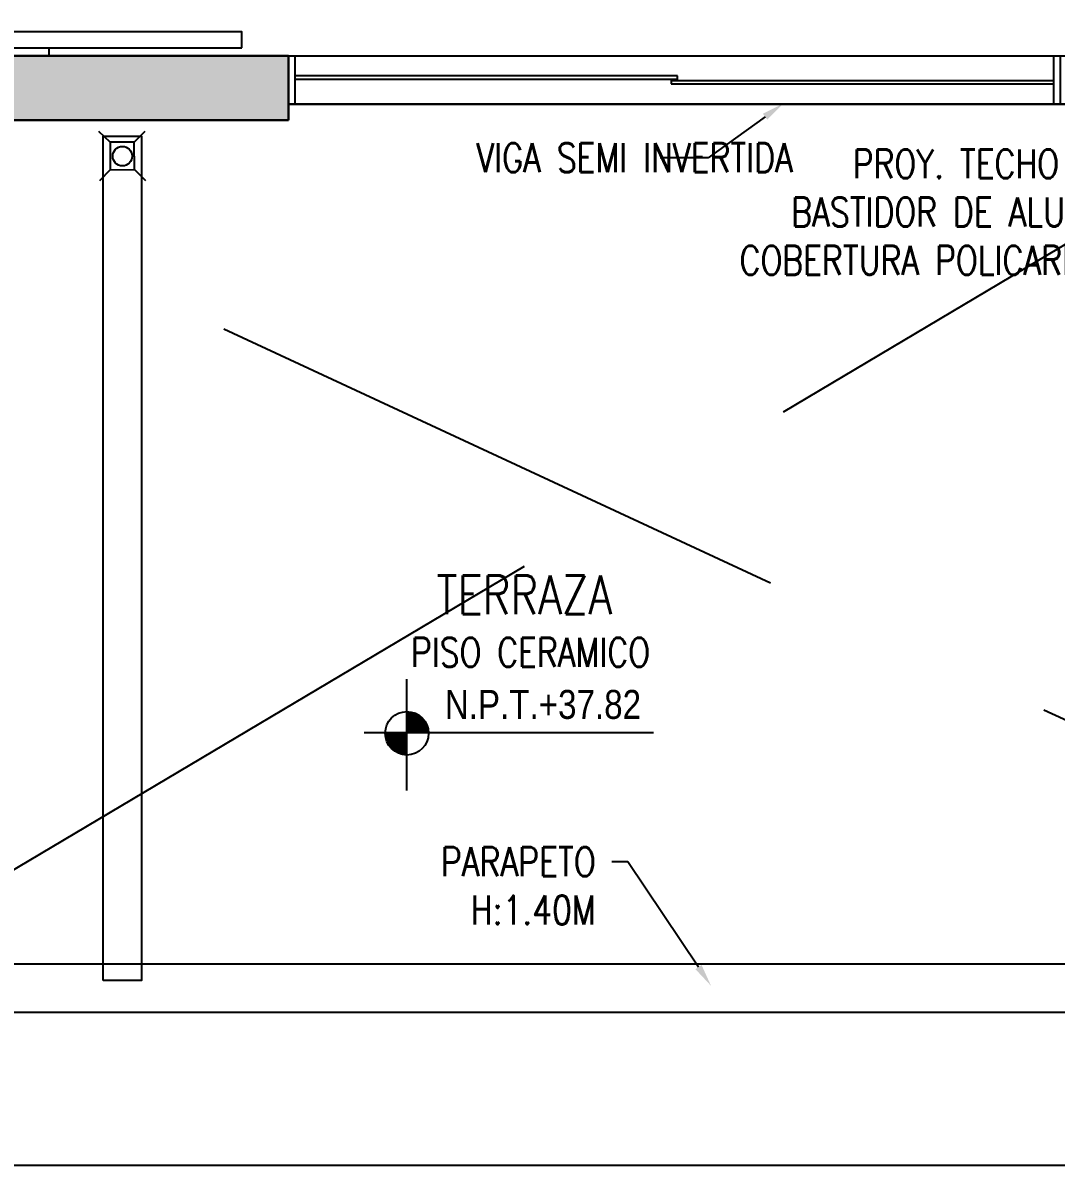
# Model space of a CAD drawing. Header units: millimetres. Extents: x 98 to 155, y -181 to 127.
# Drawn here: x 107.116 to 110.33, y -128.522 to -124.969 of the extents above; entities that cross this region are included whole.
import ezdxf
from ezdxf import colors
from ezdxf.entities.mleader import LeaderData, LeaderLine
from ezdxf.enums import TextEntityAlignment as Align
from ezdxf.math import Vec2, Vec3

# ---------------------------------------------------------------- set-up
doc = ezdxf.new("R2010")
doc.units = ezdxf.units.MM
doc.header["$LTSCALE"] = 15
doc.set_wipeout_variables(frame=1)
doc.linetypes.add('HIDDEN2', pattern=[0.1875, 0.125, -0.0625])
doc.linetypes.add('X-REF_DP_Arquitectura$0$HIDDEN', pattern=[0.375, 0.25, -0.125])
doc.layers.get('0').update_dxf_attribs({"color": 250})
for name, color, linetype in [('A-EST VIGAS', 250, 'HIDDEN2'), ('A-LINEAS', 250, 'Continuous'), ('A-MOBILIARIO', 250, 'Continuous'), ('A-MURO BAJO', 250, 'Continuous'), ('A-NIVELES-NPT', 252, 'Continuous'), ('A-PROYECCIONES INT.', 250, 'HIDDEN2'), ('A-TEXTO-ACABADO PISO', 250, 'Continuous'), ('A_30_DispositivosSanit', 250, 'Continuous'), ('A_30_Equipamiento', 250, 'Continuous'), ('A_50_TextoAmbiente', 252, 'Continuous'), ('A_50_TextoIndicaciones', 250, 'Continuous'), ('A_50_Vigas', 250, 'X-REF_DP_Arquitectura$0$HIDDEN'), ('A_60_HatchEstructuras', 250, 'Continuous'), ('DLP_MOBILIARIO FIJO', 250, 'Continuous')]:
    doc.layers.add(name, color=color, linetype=linetype)
doc.layers.add('A-MUROS', color=252, linetype='Continuous', lineweight=30)
doc.layers.add('A_20_Estructuras', color=250, linetype='Continuous', lineweight=18)
doc.styles.add('R80', font='ARIALN.TTF', dxfattribs={"height": 2.03})
doc.styles.add('ROMANS', font='romans.shx', dxfattribs={"width": 0.8})
doc.styles.add('TXT_COTAS', font='romans.shx', dxfattribs={"width": 0.8})

# ---------------------------------------------------------------- blocks, each defined once
blk = doc.blocks.new('EF-AZ')
at = {"layer": 'A_60_HatchEstructuras'}
h = blk.add_hatch(color=256, dxfattribs=at)
h.dxf.hatch_style = 1
h.paths.add_polyline_path([(3.35, 1.05), (1.75, 1.05), (1.75, 0.85), (3.35, 0.85)])
h.paths.add_polyline_path([(7.35, -2.55), (0.15, -2.55), (0.15, -0.15), (1.9, -0.15), (1.9, 0), (0, 0), (0, -5.25), (1.9, -5.25), (1.9, -5.1), (0.15, -5.1), (0.15, -2.7), (7.35, -2.7)])
h.paths.add_polyline_path([(3.35, -6.1), (1.75, -6.1), (1.75, -6.3), (3.35, -6.3)])
h.paths.add_polyline_path([(7.55, 1.0001), (7.4, 1.0001), (7.4, -1), (5.75, -1), (5.75, -1.6491), (5.9001, -1.6491), (5.9001, -1.15), (7.4, -1.15), (7.4, -4.1), (5.9001, -4.1), (5.9001, -3.6009), (5.75, -3.6009), (5.75, -4.25), (7.4, -4.25), (7.4, -6.2501), (7.55, -6.2501)])
h.paths.add_polyline_path([(16.35, -1.15), (13.85, -1.15), (13.85, 1.0001), (13.65, 1.0001), (13.65, -1.8), (13.85, -1.8), (13.85, -1.3), (16.25, -1.3), (16.25, -2.55), (7.6, -2.55), (7.6, -2.7), (16.25, -2.7), (16.25, -3.95), (13.85, -3.95), (13.85, -3.45), (13.65, -3.45), (13.65, -6.2501), (13.85, -6.2501), (13.85, -4.1), (16.35, -4.1)])
at = {"layer": 'A_20_Estructuras'}
blk.add_lwpolyline([(3.35, -6.1), (1.75, -6.1), (1.75, -6.3), (3.35, -6.3)], close=True, dxfattribs=at)
at = {"layer": 'A_50_Vigas'}
for points in [[(3.35, -6.1), (7.4, -6.1)], [(3.35, -6.25), (7.4, -6.25)]]:
    blk.add_lwpolyline(points, dxfattribs=at)
blk = doc.blocks.new('SIM NIVEL PLANTA')
at = {"linetype": 'Continuous'}
h = blk.add_hatch(dxfattribs=at)
h.set_pattern_fill('_USER', color=256, scale=0.089997, angle=45, style=0, pattern_type=0)
h.set_pattern_definition([(45, (31854.49523, 23864.84028), (-0.06363728001, 0.06363728001), [])])
h.paths.add_polyline_path([(-17.329, 0), (-15.979, 0, 0.409209), (-17.329, 1.327)])
h.paths.add_polyline_path([(-18.679, 0, 0.004279), (-18.679, -0.023, 0.414214), (-17.329, -1.373), (-17.329, 0)])
for p, q in [((-17.329, -3.577), (-17.329, 3.344)), ((-2, 0), (-20, 0))]:
    blk.add_line(p, q)
blk.add_circle((-17.329, -0.023), 1.35, dxfattribs=at)
at = {"style": 'R80'}
blk.add_attdef('N.P.T.+0.00', text='', height=1.8, dxfattribs=at).set_placement((-8.871, 1.774), align=Align.MIDDLE_CENTER)
blk = doc.blocks.new('0-sumidero')
for p, q in [((-0.0421, 0.0382), (-0.0763, 0.0724)), ((0.0435, 0.0382), (0.0777, 0.0724)), ((0.0435, 0.0382), (-0.0421, 0.0382)), ((-0.0421, 0.0382), (-0.0421, -0.0369)), ((0.0435, -0.0369), (0.0435, 0.0382)), ((-0.0421, -0.0369), (-0.0763, -0.0711)), ((-0.0421, -0.0369), (0.0435, -0.0369)), ((0.0435, -0.0369), (0.0777, -0.0711))]:
    blk.add_line(p, q)
blk.add_circle((0, 0), 0.0303)
blk = doc.blocks.new('sum')
at = {"layer": 'A_30_DispositivosSanit', "rotation": 45.00000007321594}
blk.add_blockref('0-sumidero', (0, 0), dxfattribs=at)
blk = doc.blocks.new('ESC2')
at = {"layer": 'A-LINEAS', "const_width": 0.005}
blk.add_lwpolyline([(-1.6618, 1.5974), (-1.7127, 1.45), (-1.6618, 1.3026)], dxfattribs=at)
at = {"layer": 'A-LINEAS', "linetype": 'Continuous'}
for centre in [(-1.5, 1.45), (-1.25, 1.45), (-1, 1.45), (-0.7663, 1.45), (-0.5381, 1.45), (-0.4, 1.2662), (-0.4, 1.05), (-0.4001, 0.8), (-0.4, 0.5839), (-0.5381, 0.4)]:
    blk.add_circle(centre, 0.02, dxfattribs=at)
at = {"layer": 'A-MURO BAJO'}
for p, q in [((-1, 1.85), (-1, 1.05)), ((0, 1.85), (-1, 1.85)), ((0, 0.8), (0, 1.85)), ((-1, 1.05), (0, 1.05))]:
    blk.add_line(p, q, dxfattribs=at)
for points in [[(-1.5, 1.05), (-1.25, 1.05), (-1.25, 1.85), (-1.5, 1.85)], [(-1.25, 1.05), (-1, 1.05), (-1, 1.85), (-1.25, 1.85)], [(-1.5, 0.8), (-1.25, 0.8), (-1.25, 0), (-1.5, 0)], [(-1.25, 0.8), (-1, 0.8), (-1, 0), (-1.25, 0)], [(-1, 0.8), (0, 0.8), (0, 0), (-1, 0)]]:
    blk.add_lwpolyline(points, close=True, dxfattribs=at)
for points in [[(-0.8, 1.05), (-0.7326, 1.85)], [(-0.8, 1.05), (-0.2763, 1.85)], [(-0.8, 1.05), (0, 1.4825)], [(-0.0003, 0.8), (-0.8, 0.8), (-0.8, 1.05)], [(-0.8, 0.8), (-0.7326, 0)], [(-0.8, 0.8), (-0.2763, 0)], [(-0.8, 0.8), (0, 0.3675)]]:
    blk.add_lwpolyline(points, dxfattribs=at)
blk.add_wipeout([(-1.54, 0), (-1.58, 0), (-1.58, 1.13), (-0.72, 1.13), (-0.72, 0.72), (-1.5, 0.72), (-1.5, 0.76), (-0.76, 0.76), (-0.76, 1.09), (-1.54, 1.09), (-1.54, 0.9061)]).dxf.layer = 'A_30_Equipamiento'
at = {"layer": 'A-LINEAS', "linetype": 'Continuous'}
blk.add_lwpolyline([(-1.7127, 1.45), (-0.4, 1.45), (-0.4, 0.4), (-1.5, 0.4)], dxfattribs=at)
for centre in [(-1.25, 0.4), (-1, 0.4), (-0.7663, 0.4)]:
    blk.add_circle(centre, 0.02, dxfattribs=at)
at = {"layer": 'A-MURO BAJO'}
blk.add_line((-1.5, 1.05), (-1.5, 0.8), dxfattribs=at)
at = {"layer": 'A-PROYECCIONES INT.'}
blk.add_line((-1.5, 0.8), (-0.8, 1.05), dxfattribs=at)
blk.add_lwpolyline([(-0.8, 0.8), (-1.5, 1.05)], dxfattribs=at)
at = {"layer": 'A_30_Equipamiento'}
for points in [[(-1.58, 0), (-1.58, 1.13), (-0.72, 1.13), (-0.72, 0.72), (-1.5, 0.72)], [(-1.5, 0.76), (-0.76, 0.76), (-0.76, 1.09), (-1.54, 1.09), (-1.54, 0)]]:
    blk.add_lwpolyline(points, dxfattribs=at)
blk = doc.blocks.new('A$C67C01FD6')
blk.add_line((0.025, 0), (0, 0))
blk.add_lwpolyline([(0.025, 0.6), (0.075, 0.6), (0.075, -0.6), (0.025, -0.6), (0.025, 0.6)])

msp = doc.modelspace()

# ---------------------------------------------------------------- linework, layer by layer
at = {"layer": 'A-EST VIGAS'}
for p, q in [((107.9421, -125.072), (111.9921, -125.072)), ((111.9921, -125.222), (107.9421, -125.222))]:
    msp.add_line(p, q, dxfattribs=at)
at = {"layer": 'A-LINEAS'}
msp.add_lwpolyline([(102.9921, -125.7219), (102.9921, -128.5218), (116.7421, -128.5219), (116.7421, -128.0469)], dxfattribs=at)
at = {"layer": 'A-MURO BAJO'}
for p, q in [((110.3221, -125.2219, 0), (107.9621, -125.222)), ((112.0671, -127.8969), (103.6171, -127.8969)), ((112.0671, -128.0469), (103.4671, -128.0469))]:
    msp.add_line(p, q, dxfattribs=at)
at = {"layer": 'A-MUROS'}
for p, q in [((107.9421, -125.072), (106.3421, -125.072)), ((107.9421, -125.072), (107.9421, -125.2719)), ((107.9421, -125.2719), (106.3421, -125.2719))]:
    msp.add_line(p, q, dxfattribs=at)
at = {"layer": 'A-PROYECCIONES INT.'}
for points in [[(111.0921, -125.222), (106.3421, -128.0469)], [(111.9921, -127.8969), (106.3421, -125.2719)]]:
    msp.add_lwpolyline(points, dxfattribs=at)
at = {"layer": 'A_30_DispositivosSanit', "elevation": 0}
msp.add_lwpolyline([(107.3653, -127.9472), (107.3653, -125.3221), (107.4853, -125.3221), (107.4853, -127.9472)], close=True, dxfattribs=at)
msp.add_lwpolyline([(107.3653, -127.9472), (107.3653, -125.3221), (107.4853, -125.3221), (107.4853, -127.9472)], close=True, dxfattribs=at)
at = {"layer": 'DLP_MOBILIARIO FIJO', "elevation": 0}
for points in [[(107.9421, -125.072), (107.9621, -125.072), (107.9621, -125.222), (107.9421, -125.222)], [(109.1521, -125.1344), (107.9621, -125.1345), (107.9621, -125.1445), (109.1521, -125.1444)], [(109.1321, -125.1594), (110.3221, -125.1594), (110.3221, -125.1494), (109.1321, -125.1494)]]:
    msp.add_lwpolyline(points, close=True, dxfattribs=at)

# ---------------------------------------------------------------- block references
msp.add_blockref('EF-AZ', (104.5921, -118.9722))
at = {"layer": 'A-MOBILIARIO', "xscale": -1, "rotation": 270}
msp.add_blockref('A$C67C01FD6', (107.1971, -125.072), dxfattribs=at)
at = {"layer": 'A-NIVELES-NPT', "xscale": 0.05, "yscale": 0.05, "zscale": 0.05}
msp.add_blockref('SIM NIVEL PLANTA', (109.1769, -127.1777, 0), dxfattribs=at).add_auto_attribs({'N.P.T.+0.00': 'N.P.T.+37.82'})
at = {"layer": 'A_30_DispositivosSanit', "rotation": 45.42145019419677}
msp.add_blockref('sum', (107.4256, -125.384, 0), dxfattribs=at)
msp.add_blockref('sum', (107.4256, -125.384, 0), dxfattribs=at)

# ---------------------------------------------------------------- texts
at = {"layer": 'A-TEXTO-ACABADO PISO', "insert": (108.6947, -126.8818, 0), "char_height": 0.09, "attachment_point": 2, "style": 'ROMANS'}
msp.add_mtext_dynamic_manual_height_columns('PISO CERAMICO', width=1.20225, gutter_width=12.5, heights=[0], dxfattribs=at)
at = {"layer": 'A_50_TextoAmbiente', "style": 'ROMANS', "width": 0.8}
msp.add_text('TERRAZA', height=0.12, dxfattribs=at).set_placement((108.6755, -126.808, 0), align=Align.CENTER)

# ---------------------------------------------------------------- leaders
at = {"layer": 'A_50_TextoIndicaciones'}
ml = msp.add_multileader_mtext('Standard', dxfattribs=at)
ml.set_content('\\pxsm1,t16;VIGA SEMI INVERTIDA', color=256, style='TXT_COTAS')
ml.set_leader_properties(color=256)
ml.build(insert=Vec2(0, 0))
ml.multileader.update_dxf_attribs({"dogleg_length": 0.05, "arrow_head_size": 0.07})
ctx = ml.context
ctx.base_point, ctx.char_height, ctx.arrow_head_size, ctx.landing_gap_size, ctx.plane_origin, ctx.plane_x_axis, ctx.plane_y_axis = Vec3(108.4766, -125.3889), 0.09, 0.07, 0.05, Vec3(107.6776, -125.3315), Vec3(1, 0.000005), Vec3(-0.000005, 1)
notes = []
notes.append((ctx, [(1, (1, 1, 0), (109.2474, -125.3889), (-1, -0.000005), 0.1497, [(0, [(109.4811, -125.2204)], 0, [])])]))
ctx.mtext.insert, ctx.mtext.text_direction, ctx.mtext.rotation, ctx.mtext.width, ctx.mtext.defined_height, ctx.mtext.flow_direction = Vec3(108.5266, -125.3439), Vec3(1, 0.000005), 0.000005, 1.039488, 0.8046, 5
ml = msp.add_multileader_mtext('Standard', dxfattribs=at)
ml.set_content('\\pxsm1,t16;PROY. TECHO LIGERO BASTIDOR DE ALUMINIO Y COBERTURA POLICARBONATO', color=256, style='TXT_COTAS')
ml.set_leader_properties(color=256)
ml.build(insert=Vec2(0, 0))
ml.multileader.update_dxf_attribs({"dogleg_length": 0.05, "arrow_head_size": 0.07})
ctx = ml.context
ctx.base_point, ctx.char_height, ctx.arrow_head_size, ctx.landing_gap_size, ctx.plane_origin = Vec3(109.1457, -125.4078), 0.09, 0.07, 0.05, Vec3(111.2152, -125.4847)
ctx.text_align_type = 2
notes.append((ctx, [(0, (1, 1, 0), (110.8215, -125.4078), (-1, 0), 0.05, [(0, [(111.0801, -125.7415)], 0, [])])]))
ctx.mtext.insert, ctx.mtext.width, ctx.mtext.defined_height, ctx.mtext.alignment, ctx.mtext.flow_direction = Vec3(110.7215, -125.3628), 1.613868, 0.5146, 3, 5
ml = msp.add_multileader_mtext('Standard', dxfattribs=at)
ml.set_content('\\pxsm1;PARAPETO\\P\\pt16;H:1.40M', color=256, style='TXT_COTAS')
ml.set_leader_properties(color=256)
ml.build(insert=Vec2(0, 0))
ml.multileader.update_dxf_attribs({"dogleg_length": 0.05, "arrow_head_size": 0.07})
ctx = ml.context
ctx.base_point, ctx.char_height, ctx.arrow_head_size, ctx.landing_gap_size, ctx.plane_origin = Vec3(108.3367, -127.5784), 0.09, 0.07, 0.05, Vec3(109.3913, -127.6552)
ctx.text_align_type = 2
notes.append((ctx, [(0, (1, 1, 0), (108.9976, -127.5784), (-1, 0), 0.05, [(0, [(109.2562, -127.9642)], 0, [])])]))
ctx.mtext.insert, ctx.mtext.width, ctx.mtext.defined_height, ctx.mtext.alignment, ctx.mtext.flow_direction = Vec3(108.8976, -127.5334), 1.024058, 0.5146, 3, 5
for ctx, leaders in notes:
    for number, flags, end, landing, length, lines in leaders:
        leader = LeaderData()
        leader.index, (leader.has_last_leader_line, leader.has_dogleg_vector, leader.attachment_direction) = number, flags
        leader.last_leader_point, leader.dogleg_vector, leader.dogleg_length = Vec3(end), Vec3(landing), length
        for number, points, colour, breaks in lines:
            line = LeaderLine()
            line.index, line.vertices, line.color, line.breaks = number, Vec3.list(points), colors.encode_raw_color(colour), breaks
            leader.lines.append(line)
        ctx.leaders.append(leader)

# ---------------------------------------------------------------- next in the draw order: block references
at = {"xscale": -1, "rotation": 180}
msp.add_blockref('ESC2', (111.9921, -123.2219), dxfattribs=at)

# ---------------------------------------------------------------- next in the draw order: linework, layer by layer
at = {"layer": 'A-MURO BAJO'}
msp.add_line((107.9621, -125.072, 0), (110.3221, -125.0719, 0), dxfattribs=at)
at = {"layer": 'DLP_MOBILIARIO FIJO', "elevation": 0}
msp.add_lwpolyline([(110.3221, -125.0719), (110.3421, -125.0719), (110.3421, -125.2219), (110.3221, -125.2219)], close=True, dxfattribs=at)

doc.saveas('drawing.dxf')
